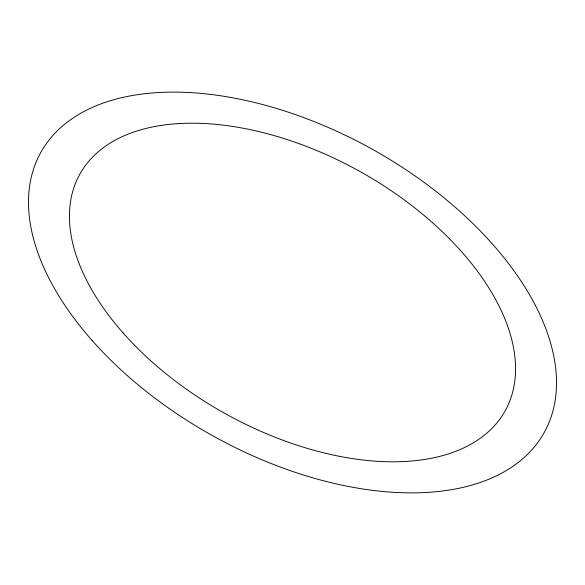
<?xml version="1.0" encoding="UTF-8"?>
<svg xmlns="http://www.w3.org/2000/svg" width="585" height="585" viewBox="0 0 585 585"><rect width="100%" height="100%" fill="white"/><g stroke="black" fill="none" stroke-linecap="round" stroke-linejoin="round"><path stroke-width="0.88" d="M92.094 340.455A288.047 163.983 29.1 0 0 541.556 437.017A288.047 163.983 29.1 0 0 243.85 100.028A288.047 163.983 29.1 0 0 92.094 340.455M123.179 333.019A243.367 138.543 29.1 0 0 502.924 414.604A243.367 138.543 29.1 0 0 251.396 129.885A243.367 138.543 29.1 0 0 123.179 333.019"/></g></svg>
